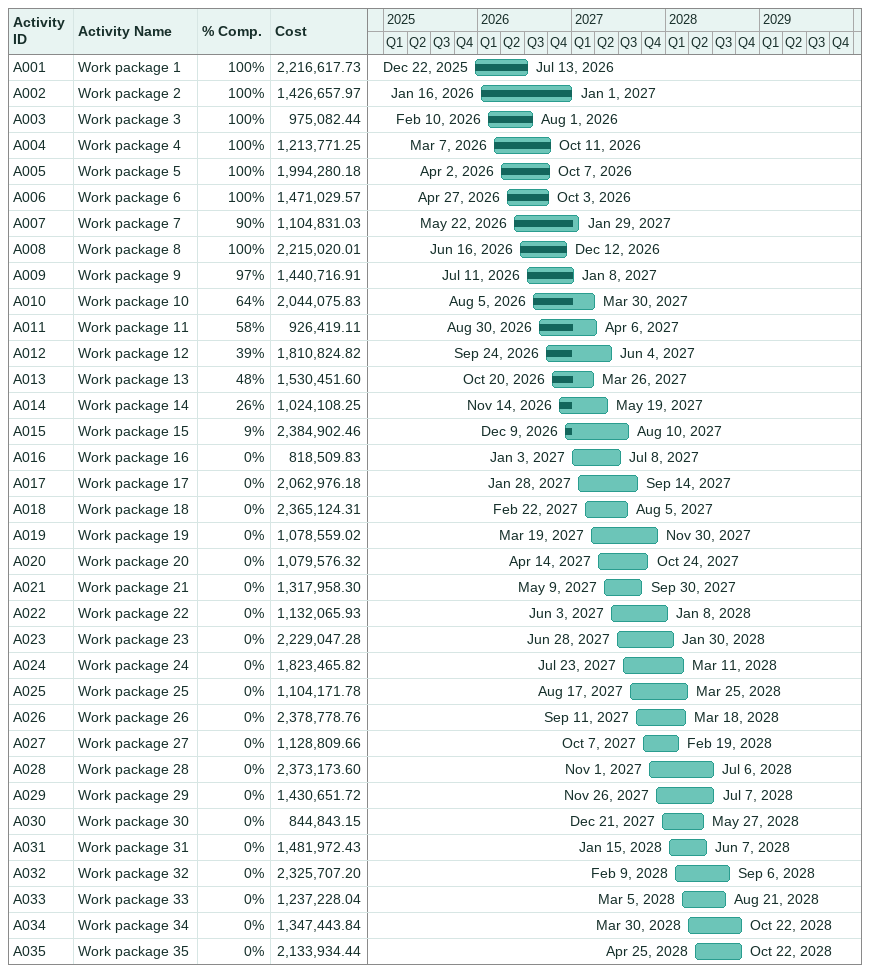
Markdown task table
| ID | Task | Start | Finish | % complete | Cost |
|---|---|---|---|---|---|
| A001 | Work package 1 | 2025-12-22 | 2026-07-13 | 100 | 2216617.73 |
| A002 | Work package 2 | 2026-01-16 | 2027-01-01 | 100 | 1426657.97 |
| A003 | Work package 3 | 2026-02-10 | 2026-08-01 | 100 | 975082.44 |
| A004 | Work package 4 | 2026-03-07 | 2026-10-11 | 100 | 1213771.25 |
| A005 | Work package 5 | 2026-04-02 | 2026-10-07 | 100 | 1994280.18 |
| A006 | Work package 6 | 2026-04-27 | 2026-10-03 | 100 | 1471029.57 |
| A007 | Work package 7 | 2026-05-22 | 2027-01-29 | 90 | 1104831.03 |
| A008 | Work package 8 | 2026-06-16 | 2026-12-12 | 100 | 2215020.01 |
| A009 | Work package 9 | 2026-07-11 | 2027-01-08 | 97 | 1440716.91 |
| A010 | Work package 10 | 2026-08-05 | 2027-03-30 | 64 | 2044075.83 |
| A011 | Work package 11 | 2026-08-30 | 2027-04-06 | 58 | 926419.11 |
| A012 | Work package 12 | 2026-09-24 | 2027-06-04 | 39 | 1810824.82 |
| A013 | Work package 13 | 2026-10-20 | 2027-03-26 | 48 | 1530451.60 |
| A014 | Work package 14 | 2026-11-14 | 2027-05-19 | 26 | 1024108.25 |
| A015 | Work package 15 | 2026-12-09 | 2027-08-10 | 9 | 2384902.46 |
| A016 | Work package 16 | 2027-01-03 | 2027-07-08 | 0 | 818509.83 |
| A017 | Work package 17 | 2027-01-28 | 2027-09-14 | 0 | 2062976.18 |
| A018 | Work package 18 | 2027-02-22 | 2027-08-05 | 0 | 2365124.31 |
| A019 | Work package 19 | 2027-03-19 | 2027-11-30 | 0 | 1078559.02 |
| A020 | Work package 20 | 2027-04-14 | 2027-10-24 | 0 | 1079576.32 |
| A021 | Work package 21 | 2027-05-09 | 2027-09-30 | 0 | 1317958.30 |
| A022 | Work package 22 | 2027-06-03 | 2028-01-08 | 0 | 1132065.93 |
| A023 | Work package 23 | 2027-06-28 | 2028-01-30 | 0 | 2229047.28 |
| A024 | Work package 24 | 2027-07-23 | 2028-03-11 | 0 | 1823465.82 |
| A025 | Work package 25 | 2027-08-17 | 2028-03-25 | 0 | 1104171.78 |
| A026 | Work package 26 | 2027-09-11 | 2028-03-18 | 0 | 2378778.76 |
| A027 | Work package 27 | 2027-10-07 | 2028-02-19 | 0 | 1128809.66 |
| A028 | Work package 28 | 2027-11-01 | 2028-07-06 | 0 | 2373173.60 |
| A029 | Work package 29 | 2027-11-26 | 2028-07-07 | 0 | 1430651.72 |
| A030 | Work package 30 | 2027-12-21 | 2028-05-27 | 0 | 844843.15 |
| A031 | Work package 31 | 2028-01-15 | 2028-06-07 | 0 | 1481972.43 |
| A032 | Work package 32 | 2028-02-09 | 2028-09-06 | 0 | 2325707.20 |
| A033 | Work package 33 | 2028-03-05 | 2028-08-21 | 0 | 1237228.04 |
| A034 | Work package 34 | 2028-03-30 | 2028-10-22 | 0 | 1347443.84 |
| A035 | Work package 35 | 2028-04-25 | 2028-10-22 | 0 | 2133934.44 |
